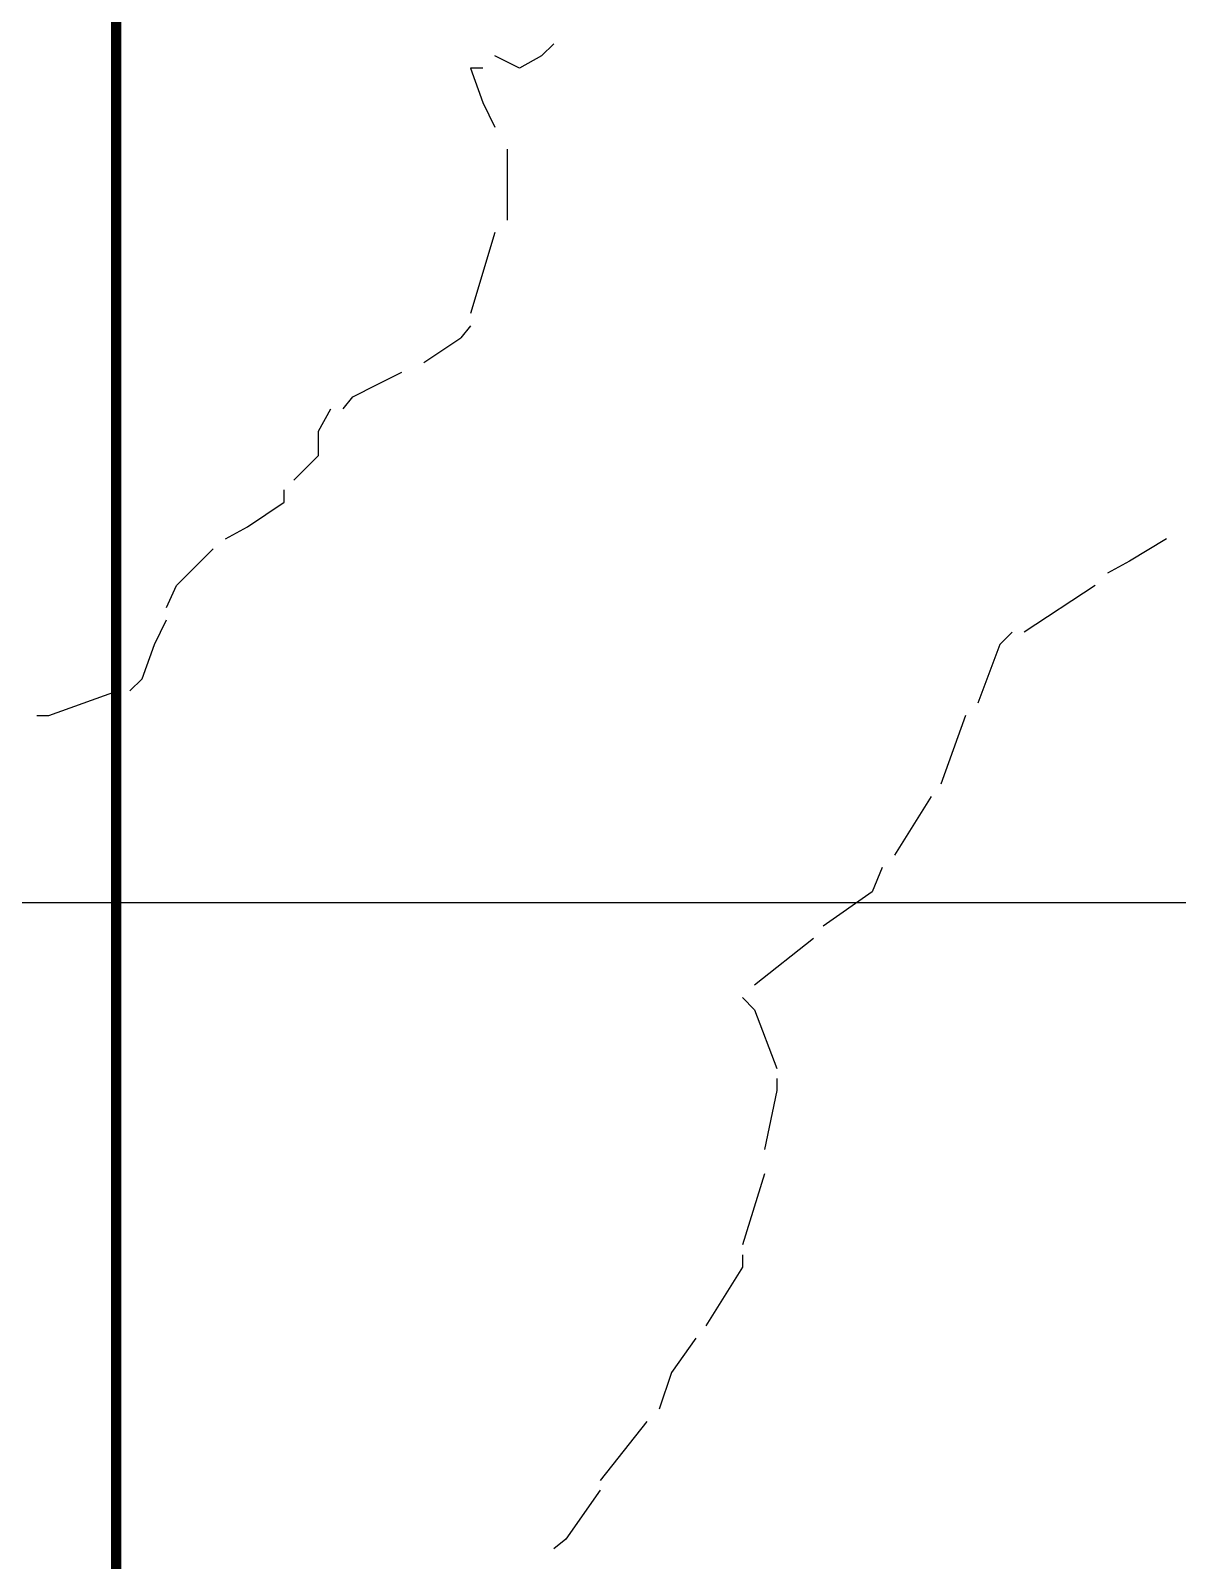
# Model space of a CAD drawing. Header units: millimetres. Extents: x -3588 to 75209, y -3737 to 38254.
# Drawn here: x 4536.8 to 4668.9, y 21142 to 21318.2 of the extents above; entities that cross this region are included whole.
import ezdxf

# ---------------------------------------------------------------- set-up
doc = ezdxf.new("R2010")
doc.units = ezdxf.units.MM
doc.layers.add('P', color=253, linetype='Continuous')

msp = doc.modelspace()

# ---------------------------------------------------------------- linework, layer by layer
msp.add_lwpolyline([(4262.139, 21217.775), (5851.349, 21217.775), (5851.349, 20402.779), (4262.139, 20402.779)], close=True)
at = {"layer": 'P', "const_width": 1.2}
msp.add_lwpolyline([(4546.642, 14442.235), (4546.642, 23768.463)], dxfattribs=at)
at = {"layer": 'P'}
for points in [[(4597.056, 21316.653), (4595.647, 21315.245), (4593.103, 21313.82), (4590.286, 21315.245)], [(4588.878, 21313.82), (4587.453, 21313.82), (4588.878, 21309.884), (4590.286, 21307.051)], [(4591.694, 21304.506), (4591.694, 21296.328)], [(4590.286, 21294.92), (4587.453, 21285.606)], [(4587.453, 21284.182), (4586.333, 21282.773)], [(4582.092, 21279.957), (4586.333, 21282.773)], [(4572.778, 21274.595), (4573.914, 21276.004), (4576.731, 21277.412), (4579.548, 21278.82)], [(4567.129, 21266.401), (4568.553, 21267.81), (4569.961, 21269.234), (4569.961, 21270.642), (4569.961, 21272.051), (4571.37, 21274.595)], [(4559.223, 21259.632), (4561.767, 21261.04), (4566.008, 21263.857), (4566.008, 21265.281)], [(4667.632, 21259.632), (4663.391, 21257.087), (4660.846, 21255.679)], [(4552.453, 21251.726), (4553.59, 21254.271), (4557.814, 21258.496)], [(4659.438, 21254.271), (4651.26, 21248.909)], [(4548.228, 21242.124), (4549.637, 21243.532), (4551.045, 21247.485), (4552.453, 21250.318)], [(4649.852, 21248.909), (4648.428, 21247.485), (4645.899, 21240.715)], [(4537.49, 21239.307), (4538.898, 21239.307), (4542.851, 21240.715), (4546.804, 21242.124)], [(4644.475, 21239.307), (4641.658, 21231.401)], [(4640.522, 21229.993), (4636.297, 21223.207)], [(4634.888, 21221.799), (4633.752, 21218.982), (4628.103, 21215.03)], [(4626.983, 21213.621), (4620.197, 21208.26)], [(4618.789, 21206.836), (4620.197, 21205.427), (4622.742, 21198.658)], [(4622.742, 21197.521), (4622.742, 21196.113), (4621.333, 21189.344)], [(4621.333, 21186.511), (4618.789, 21178.333)], [(4618.789, 21177.197), (4618.789, 21175.788), (4614.564, 21169.019)], [(4613.427, 21167.611), (4610.611, 21163.658), (4609.202, 21159.417)], [(4607.778, 21158.008), (4602.417, 21151.223)], [(4602.417, 21150.102), (4598.464, 21144.453), (4597.056, 21143.333)]]:
    msp.add_lwpolyline(points, dxfattribs=at)

doc.saveas('drawing.dxf')
